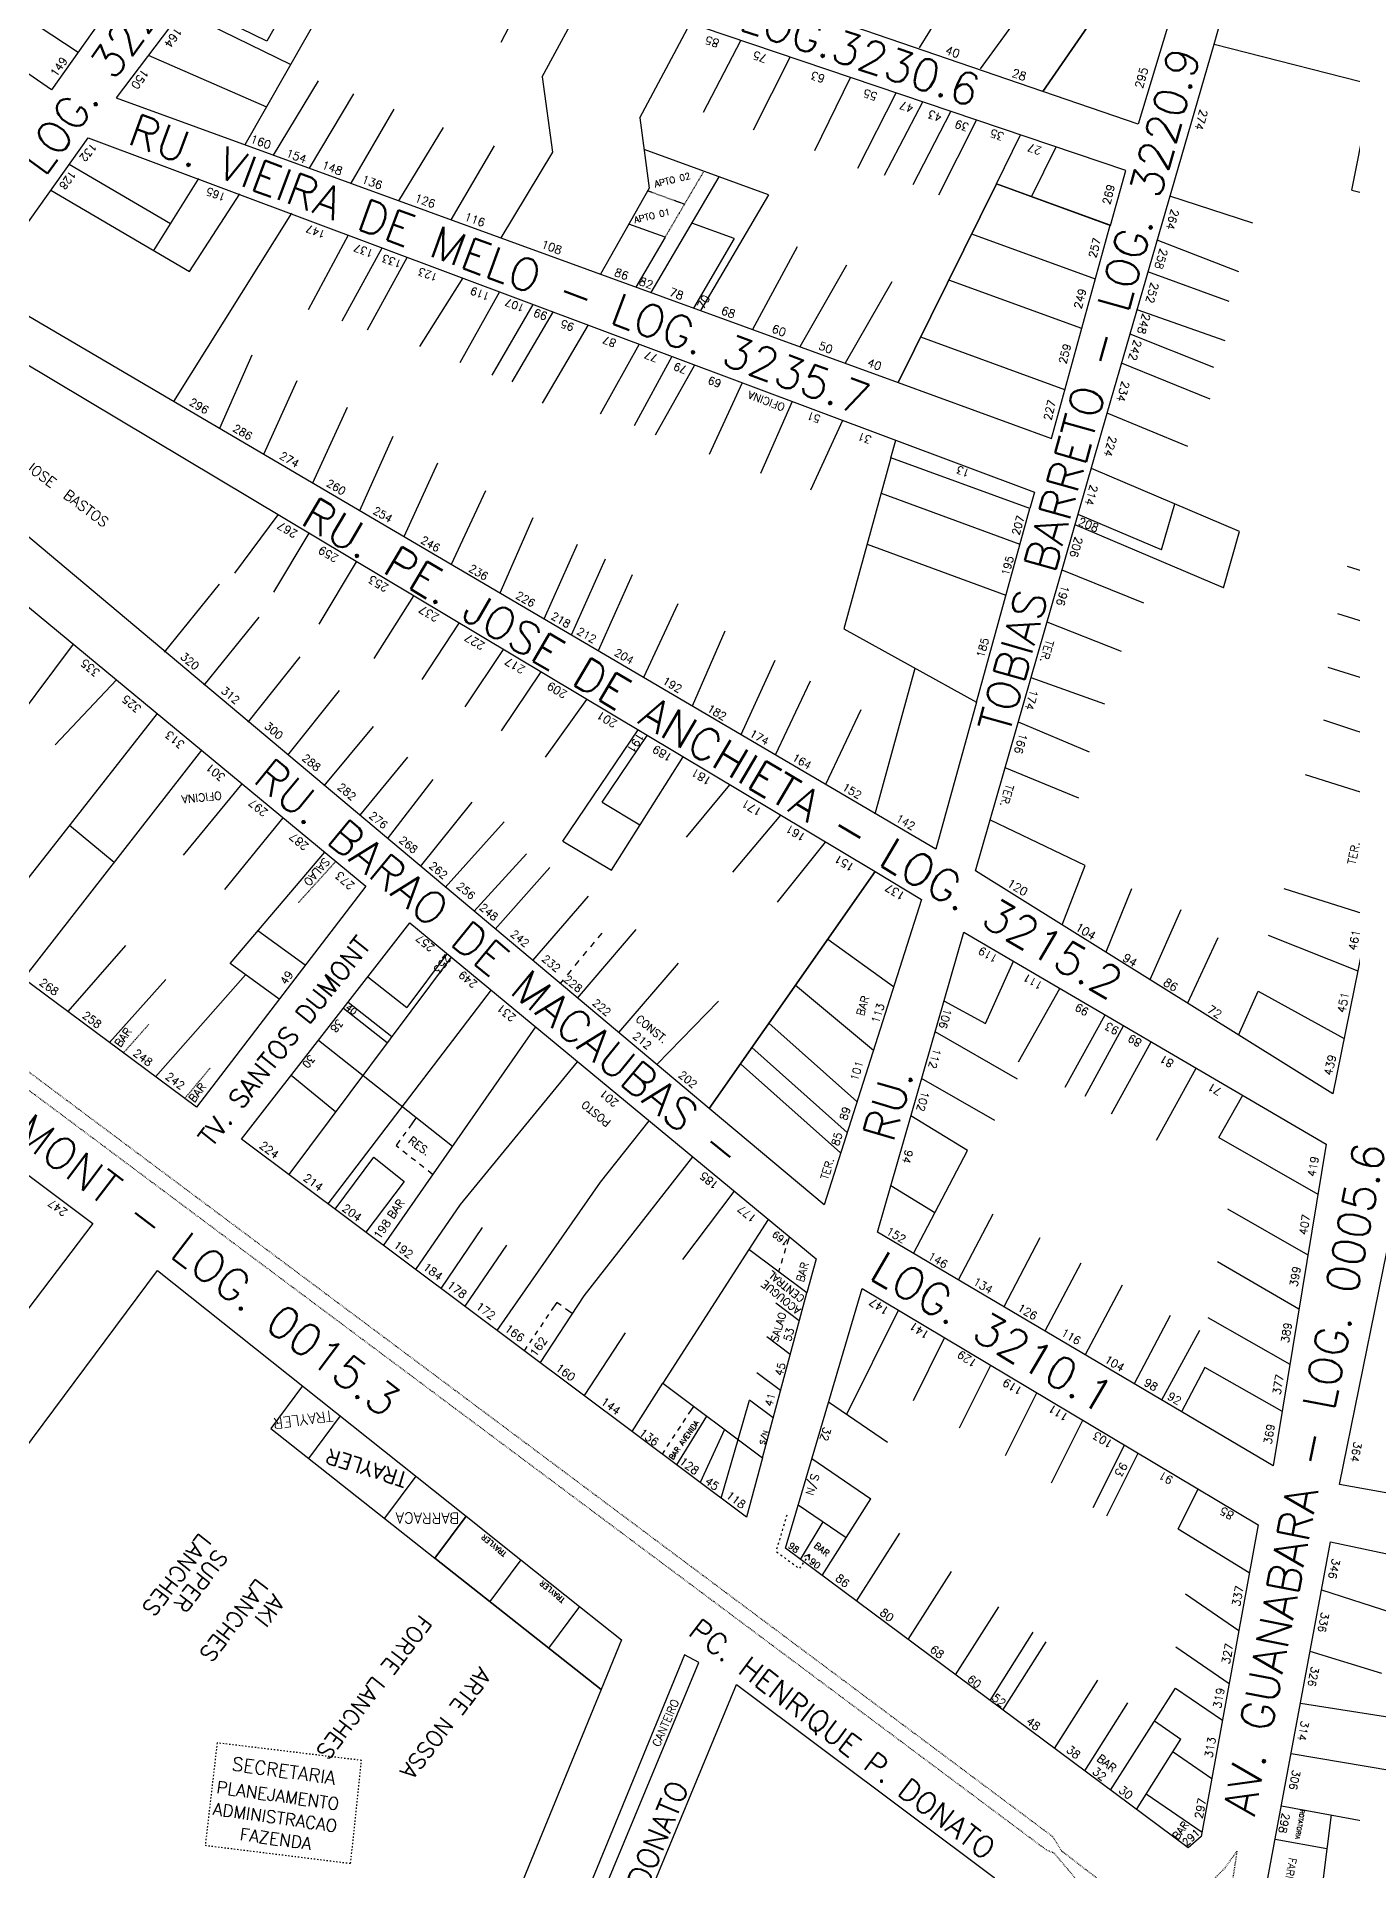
# Model space of a CAD drawing. Extents: x 714896 to 749292, y 8417558 to 8447149.
# Drawn here: x 739428.7 to 739673.9, y 8426925.1 to 8427266.6 of the extents above; entities that cross this region are included whole.
import ezdxf

# ---------------------------------------------------------------- set-up
doc = ezdxf.new("R2010")
doc.units = 0
doc.header["$MEASUREMENT"] = 0
doc.linetypes.add('ACAD_ISO03W100', pattern=[30, 12, -18])
for name, color, linetype in [('LOTE', 7, 'CONTINUOUS'), ('NUM-PORTA', 7, 'CONTINUOUS'), ('QUADRA', 6, 'CONTINUOUS'), ('TEXTO', 7, 'CONTINUOUS'), ('TEXTODERUA', 3, 'CONTINUOUS')]:
    doc.layers.add(name, color=color, linetype=linetype)
doc.styles.add('ROMANS', font='ROMANS.SHX', dxfattribs={"height": 1.5})

msp = doc.modelspace()

# ---------------------------------------------------------------- linework, layer by layer
at = {"layer": 'LOTE', "color": 7}
for p, q in [((739485.49, 8427277.94, 530.54), (739467.51, 8427246.48, 528.12)), ((739515.28, 8427265.6, 530.9), (739522.13, 8427278.62, 533.24)), ((739601.28, 8427277.66, 530.55), (739593.18, 8427264.5, 531.36)), ((739618.3, 8427279.51, 530.24), (739604.59, 8427260.61, 531.36)), ((739471.62, 8427265.77, 529.16), (739456.97, 8427272.89, 528.12)), ((739522.93, 8427259.14, 530.59), (739531.75, 8427275.38, 533.24)), ((739436.46, 8427263.67, 534.53), (739424.11, 8427271.78, 535.76)), ((739476.05, 8427261.43, 529.56), (739455.77, 8427271.3, 528.12)), ((739475.57, 8427272.67, 529.91), (739471.62, 8427265.77, 529.38)), ((739541.13, 8427251.47, 530.49), (739550.51, 8427269.05, 533.24)), ((739471.61, 8427253.47, 528.75), (739449.55, 8427263.08, 528.12)), ((739553.03, 8427252.51, 530.95), (739559.94, 8427265.87, 533.24)), ((739562.31, 8427249.27, 530.92), (739569.15, 8427262.77, 533.24)), ((739648.18, 8427265.2, 528.24), (739706.79, 8427250.21, 511.3)), ((739522.93, 8427259.14, 530.59), (739524.89, 8427245.08, 529.58)), ((739481.18, 8427258.35, 529.26), (739472.81, 8427244.55, 528.12)), ((739487.81, 8427255.94, 529.32), (739479.5, 8427242.11, 528.12)), ((739573.74, 8427245.42, 530.86), (739580.37, 8427258.99, 533.24)), ((739581.78, 8427242.12, 530.73), (739588.89, 8427256.11, 533.24)), ((739495.3, 8427253.1, 529.35), (739487.26, 8427239.29, 528.12)), ((739586.74, 8427240.79, 530.71), (739593.87, 8427254.44, 533.24)), ((739592.1, 8427239.05, 530.64), (739599.08, 8427252.68, 533.24)), ((739504.5, 8427249.65, 529.37), (739496.15, 8427236.05, 528.12)), ((739541.13, 8427251.47, 530.49), (739542.91, 8427238.38, 529.55)), ((739596.88, 8427237.14, 530.52), (739603.89, 8427251.06, 533.24)), ((739513.99, 8427246.28, 529.39), (739505.94, 8427232.49, 528.12)), ((739607.59, 8427239.18, 532.23), (739612.1, 8427248.29, 533.24)), ((739614.15, 8427236.79, 532.21), (739618.73, 8427246.07, 533.24)), ((739524.89, 8427245.08, 529.58), (739515.21, 8427229.12, 528.12)), ((739458.92, 8427240.18, 532.51), (739450.54, 8427226.76, 530.47)), ((739555.87, 8427240.49, 528.12), (739543.21, 8427218.94, 528.12)), ((739457.19, 8427222.85, 528.9), (739466.58, 8427237.31, 532.51)), ((739542.91, 8427238.38, 529.55), (739533.81, 8427222.35, 528.12)), ((739565.14, 8427237.11, 529.99), (739552.46, 8427215.57, 528.12)), ((739655.4, 8427231.85, 523.54), (739639.89, 8427236.91, 528.32)), ((739673.82, 8427238.02, 511.3), (739702.87, 8427230.6, 511.3)), ((739476.2, 8427233.7, 532.51), (739454.25, 8427198.63, 528.85)), ((739479.4, 8427215.81, 530.64), (739486.85, 8427229.71, 532.51)), ((739545.84, 8427229.24, 528.12), (739540.39, 8427219.96, 528.12)), ((739558.75, 8427228.98, 529.24), (739551.14, 8427216.05, 528.12)), ((739652.74, 8427222.81, 523.45), (739637.52, 8427228.69, 528.33)), ((739485.65, 8427213.67, 530.73), (739493.11, 8427227.24, 532.51)), ((739490.37, 8427212.02, 530.73), (739497.83, 8427225.59, 532.51)), ((739570.44, 8427227.44, 529.39), (739562.11, 8427212.06, 528.12)), ((739500.16, 8427208.88, 530.82), (739508.22, 8427221.7, 532.51)), ((739579.64, 8427224.02, 529.24), (739570.96, 8427208.84, 528.12)), ((739650.98, 8427217.25, 523.43), (739635.83, 8427222.82, 528.34)), ((739507.65, 8427205.93, 530.83), (739515.04, 8427219.14, 532.51)), ((739588.1, 8427220.95, 529.24), (739579.42, 8427205.76, 528.12)), ((739513.6, 8427203.58, 530.86), (739521.27, 8427216.69, 532.51)), ((739517.38, 8427202.28, 530.86), (739525.05, 8427215.39, 532.51)), ((739650.23, 8427209.95, 523.06), (739633.79, 8427215.73, 528.35)), ((739522.98, 8427198.33, 530.74), (739531.55, 8427212.95, 532.51)), ((739533.79, 8427196.37, 530.88), (739541.05, 8427209.38, 532.51)), ((739648.13, 8427204.97, 523.14), (739632.49, 8427211.21, 528.36)), ((739468.82, 8427207.27, 529.82), (739462.83, 8427193.59, 528.85)), ((739540.16, 8427194.2, 530.89), (739547.18, 8427207.09, 532.51)), ((739544.08, 8427192.45, 530.87), (739551.42, 8427205.5, 532.51)), ((739647.43, 8427199.07, 522.86), (739630.92, 8427205.76, 528.37)), ((739477.24, 8427202.51, 529.8), (739471.01, 8427188.79, 528.85)), ((739554.11, 8427188.82, 530.84), (739560.26, 8427202.18, 532.51)), ((739563.66, 8427185.28, 530.78), (739569.61, 8427198.68, 532.51)), ((739486.61, 8427197.55, 529.79), (739480.13, 8427183.43, 528.85)), ((739572.98, 8427182.2, 530.71), (739578.96, 8427195.17, 532.51)), ((739643.25, 8427190.29, 523.11), (739628.24, 8427196.47, 528.39)), ((739495.14, 8427192.13, 529.73), (739488.93, 8427178.27, 528.85)), ((739503.44, 8427187.19, 529.69), (739497.13, 8427173.45, 528.85)), ((739652.9, 8427174.46, 518.08), (739625.28, 8427186.17, 528.42)), ((739512.39, 8427182, 529.65), (739505.96, 8427168.27, 528.85)), ((739586.1, 8427181.55, 531.69), (739611.97, 8427172.09, 527.83)), ((739465.67, 8427166.65, 532.13), (739473.72, 8427177.56, 530.07)), ((739638.38, 8427171.01, 522.61), (739622.81, 8427177.6, 528.43)), ((739472.91, 8427163.13, 531.98), (739479.5, 8427174.1, 530.07)), ((739521.17, 8427176.96, 529.61), (739515.06, 8427162.93, 528.85)), ((739649.88, 8427163.97, 518.1), (739622.26, 8427175.68, 528.43)), ((739529.47, 8427172.01, 529.57), (739523.24, 8427158.13, 528.85)), ((739583.48, 8427172.05), (739609.35, 8427162.59)), ((739481.4, 8427157.18, 531.99), (739488.36, 8427168.81, 530.07)), ((739534.71, 8427169.28, 529.52), (739528.36, 8427155.11, 528.85)), ((739635.09, 8427161.11, 522.47), (739619.82, 8427167.21, 528.46)), ((739672.93, 8427168, 516.01), (739689.22, 8427162.85, 511.38)), ((739462.73, 8427164.64, 532.59), (739452.52, 8427151.96, 535.36)), ((739539.71, 8427166.35, 529.52), (739533.36, 8427152.18, 528.85)), ((739491.64, 8427150.77, 531.93), (739499.03, 8427162.43, 530.07)), ((739548.24, 8427160.94, 529.45), (739541.81, 8427147.22, 528.85)), ((739470.15, 8427158.47, 532.69), (739459.87, 8427145.81, 535.36)), ((739500.58, 8427146.84, 531.72), (739507.49, 8427157.38, 530.07)), ((739630.87, 8427152.11, 522.55), (739617.04, 8427157.55, 528.5)), ((739671.14, 8427159.18, 516.01), (739687.43, 8427154.03, 511.38)), ((739435.56, 8427153.46, 535.17), (739402.26, 8427109, 534.91)), ((739557.01, 8427155.9, 529.38), (739550.88, 8427141.9, 528.85)), ((739477.79, 8427151.12, 532.88), (739468.1, 8427138.92, 535.36)), ((739508.59, 8427141.77, 531.68), (739515.75, 8427152.44, 530.07)), ((739566.31, 8427150.43, 529.29), (739559.98, 8427136.56, 528.85)), ((739432.21, 8427134.67, 534.76), (739443.59, 8427146.82, 535.17)), ((739515.37, 8427137.31, 531.65), (739522.73, 8427148.28, 530.07)), ((739572.9, 8427146.55, 529.2), (739566.37, 8427132.8, 528.85)), ((739627.82, 8427142.26, 522.14), (739614.04, 8427147.15, 528.54)), ((739669.37, 8427149.18, 515.78), (739685.41, 8427144.12, 511.4)), ((739485.11, 8427144.79, 532.97), (739475.47, 8427132.75, 535.36)), ((739523.57, 8427132.38, 531.58), (739531.28, 8427143.17, 530.07)), ((739451.2, 8427140.52, 535.17), (739417.53, 8427097.66, 534.91)), ((739582.31, 8427141.24, 529.03), (739575.71, 8427127.32, 528.85)), ((739491.46, 8427138.1, 533.16), (739482.26, 8427127.07, 535.36)), ((739526.8, 8427116.76, 530.07), (739540.8, 8427137.48, 530.07)), ((739534.12, 8427124.03, 531.68), (739542.51, 8427136.46, 530.07)), ((739624.92, 8427133.31, 521.58), (739611.68, 8427138.95, 528.6)), ((739668.55, 8427139.35, 515.38), (739683.44, 8427134.43, 511.41)), ((739459.46, 8427133.69, 535.17), (739426.26, 8427091.18, 534.91)), ((739497.86, 8427132.42, 533.24), (739488.89, 8427121.52, 535.36)), ((739535.83, 8427111.33, 532.63), (739549.19, 8427132.47, 530.07)), ((739622.97, 8427124.77, 520.53), (739609.21, 8427130.39, 528.66)), ((739456.13, 8427114.13, 534.52), (739467.02, 8427127.43, 535.17)), ((739502.58, 8427128.25, 533.28), (739494.04, 8427117.21, 535.36)), ((739549.86, 8427117.52, 531.27), (739557.94, 8427127.24, 530.07)), ((739665.15, 8427129.16, 515.41), (739681.34, 8427124.08, 511.43)), ((739509.83, 8427124.02, 533.14), (739500.22, 8427112.03, 535.36)), ((739443.15, 8427112.8, 535.17), (739434.83, 8427119.68, 535.17)), ((739463.81, 8427107.77, 534.52), (739474.7, 8427121.08, 535.17)), ((739515.86, 8427120.36, 533.03), (739504.87, 8427108.14, 535.36)), ((739558.47, 8427110.96, 531.25), (739567.43, 8427121.57, 530.07)), ((739624.16, 8427112.23, 517.45), (739606.5, 8427120.67, 528.66)), ((739566.8, 8427105.38, 531.13), (739575.76, 8427116.59, 530.07)), ((739464.78, 8427093.97, 533.92), (739482.41, 8427114.71, 535.17)), ((739520.02, 8427114.37, 533.26), (739510.23, 8427103.65, 535.36)), ((739619.83, 8427101.15, 511.5), (739624.16, 8427112.23, 517.45)), ((739524.34, 8427111.86, 533.16), (739514.17, 8427100.36, 535.36)), ((739531.53, 8427106.53, 533.09), (739521.14, 8427094.52, 535.36)), ((739632.74, 8427107.86, 516.23), (739627.96, 8427096.08, 511.5)), ((739661.14, 8427107.92, 514.75), (739677.04, 8427102.94, 511.46)), ((739641.93, 8427103.98, 515.5), (739636.2, 8427090.94, 511.5)), ((739478.79, 8427093.66, 532.84), (739469.97, 8427100.08, 533.88)), ((739540.39, 8427100.3, 532.95), (739529.48, 8427087.54, 535.36)), ((739534.04, 8427099.6, 533.5), (739533.34, 8427098.77, 533.64)), ((739648.83, 8427098.73, 514.71), (739643.19, 8427086.58, 511.5)), ((739658.26, 8427099.23, 514.41), (739674.93, 8427092.58, 511.48)), ((739445.32, 8427097.31, 534.43), (739434.54, 8427085.03, 534.91)), ((739506, 8427095.18, 531.18), (739475.74, 8427054.67, 534.3)), ((739505.23, 8427095.82, 531.18), (739497.73, 8427085.78, 531.95)), ((739531.22, 8427096.25, 534.08), (739530.5, 8427095.39, 534.25)), ((739532.64, 8427097.94, 533.78), (739531.93, 8427097.1, 533.93)), ((739576.15, 8427098.48, 530.91), (739588.44, 8427089.66, 529.94)), ((739467.68, 8427091.89, 533.72), (739450.89, 8427072.89, 534.91)), ((739473.92, 8427087.32, 532.84), (739464.78, 8427093.97, 533.92)), ((739528.32, 8427092.73, 534.79), (739527.58, 8427091.82, 534.99)), ((739529.78, 8427094.52, 534.42), (739529.05, 8427093.63, 534.6)), ((739548.31, 8427094.02, 532.84), (739537.18, 8427081.1, 535.36)), ((739605.56, 8427082.82, 533.36), (739610.76, 8427094.38, 532.43)), ((739452.82, 8427090.99, 534.26), (739442.28, 8427079.28, 534.91)), ((739513.42, 8427089.04, 531.18), (739483.02, 8427049.23, 534.3)), ((739490.47, 8427091.52, 531.18), (739497.73, 8427085.78, 531.98)), ((739526.83, 8427090.9, 535.2), (739526.29, 8427090.22, 535.36)), ((739570.15, 8427089.91, 531.49), (739584.66, 8427077.85, 529.94)), ((739611.71, 8427075.63, 532.76), (739619.44, 8427089.3, 532.43)), ((739652.71, 8427080.64, 511.5), (739656.38, 8427088.84, 513.48)), ((739656.38, 8427088.84, 513.48), (739672.38, 8427080.02, 511.49)), ((739485.93, 8427085.68, 531.18), (739494.06, 8427079.25, 532.08)), ((739486.79, 8427086.78, 531.18), (739494.92, 8427080.35, 532.08)), ((739555.77, 8427086.95, 532.76), (739544.32, 8427075.13, 535.36)), ((739597.8, 8427086.99, 535.17), (739605.56, 8427082.82, 533.36)), ((739521.7, 8427082.18, 531.18), (739493.37, 8427041.48, 534.3)), ((739581.59, 8427068.25, 529.94), (739565.19, 8427082.84, 532.31)), ((739620.38, 8427070.93, 532.32), (739627.85, 8427084.39, 532.43)), ((739624.11, 8427069.25, 532.19), (739631.26, 8427082.39, 532.43)), ((739481.26, 8427079.68, 531.18), (739506.22, 8427059.95, 533.93)), ((739579.8, 8427062.52, 529.94), (739562.04, 8427078.33, 532.5)), ((739611.54, 8427072.44, 532.7), (739596.15, 8427081.25, 535.18)), ((739629.05, 8427065.99, 532.02), (739636.43, 8427079.37, 532.43)), ((739507.7, 8427049.07, 533.07), (739529.55, 8427075.68, 531.18)), ((739578.55, 8427058.72, 529.94), (739559.92, 8427075.3, 532.63)), ((739476.19, 8427073.17, 531.18), (739484.42, 8427066.43, 532.39)), ((739607.32, 8427064.72, 532.71), (739593.65, 8427072.55, 535.18)), ((739637.45, 8427061.08, 532.02), (739644.84, 8427074.45, 532.43)), ((739649.07, 8427061.56, 531.16), (739653.49, 8427069.44, 532.43)), ((739499.48, 8427065.28, 532.48), (739498.07, 8427063.33, 532.57)), ((739533.79, 8427053.22, 532.42), (739542.86, 8427064.67, 531.18)), ((739602.23, 8427059.16, 532.81), (739591.66, 8427065.62, 535.18)), ((739496.43, 8427061.06, 532.69), (739495.73, 8427060.09, 532.74)), ((739497.52, 8427062.57, 532.61), (739496.98, 8427061.82, 532.65)), ((739649.07, 8427061.56, 531.16), (739667.49, 8427050.99, 529.53)), ((739484.35, 8427048.23, 534.3), (739491.57, 8427057.91, 532.92)), ((739491.57, 8427057.91, 532.92), (739497.21, 8427053.39, 533.08)), ((739495.73, 8427060.09, 532.74), (739496.2, 8427059.72, 532.76)), ((739496.98, 8427059.11, 532.78), (739497.77, 8427058.49, 532.8)), ((739498.55, 8427057.87, 532.82), (739499.33, 8427057.26, 532.84)), ((739550.96, 8427057.97, 531.18), (739530.7, 8427032.09, 533.32)), ((739592.11, 8427039.96, 529.82), (739602.23, 8427059.16, 532.81)), ((739500.11, 8427056.64, 532.85), (739500.89, 8427056.03, 532.87)), ((739501.68, 8427055.41, 532.89), (739502.46, 8427054.79, 532.9)), ((739497.21, 8427053.39, 533.08), (739490.09, 8427043.94, 534.3)), ((739514.58, 8427025.61, 534.3), (739533.79, 8427053.22, 532.42)), ((739549.14, 8427038.83, 532.81), (739558.75, 8427051.52, 531.18)), ((739596.11, 8427047.54, -1.84), (739587.9, 8427052.56)), ((739499.42, 8427036.96, 534.3), (739507.7, 8427049.07, 533.07)), ((739650.66, 8427048.29, 531.12), (739665.63, 8427039.73, 529.53)), ((739511.77, 8427044.81, 533.23), (739504.03, 8427033.45, 534.3)), ((739606.92, 8427047.27, 531.83), (739600.49, 8427035.02, 529.82)), ((739516.28, 8427041.5, 533.23), (739508.54, 8427030.14, 534.3)), ((739568.07, 8427039.99, 532.39), (739568.35, 8427040.93, 532.12)), ((739568.59, 8427041.68, 531.85), (739569.02, 8427043.02, 531.18)), ((739615.7, 8427042.87, 531.45), (739608.96, 8427030.02, 529.82)), ((739567.05, 8427036.51, 533), (739567.24, 8427037.2, 532.92)), ((739567.52, 8427038.13, 532.77), (739567.79, 8427039.06, 532.6)), ((739623.31, 8427038.17, 531.19), (739616.59, 8427025.52, 529.82)), ((739648.82, 8427038.48, 530.89), (739663.97, 8427029.68, 529.53)), ((739631.01, 8427034.05, 531), (739624.13, 8427021.07, 529.82)), ((739530.7, 8427032.09, 533.32), (739522.58, 8427019.63, 534.3)), ((739525.67, 8427030.86, 533.48), (739524.64, 8427029.34, 533.58)), ((739526.48, 8427030.27, 533.49), (739525.67, 8427030.86, 533.48)), ((739523.1, 8427027.08, 533.75), (739522.6, 8427026.33, 533.81)), ((739524.13, 8427028.59, 533.64), (739523.61, 8427027.83, 533.69)), ((739528.51, 8427028.77, 533.51), (739527.28, 8427029.68, 533.5)), ((739639.98, 8427028.43, 530.76), (739633.26, 8427015.69, 529.82)), ((739647.01, 8427028.03, 530.66), (739662.27, 8427019.37, 529.53)), ((739521.09, 8427024.09, 534.03), (739520.6, 8427023.35, 534.11)), ((739522.09, 8427025.58, 533.88), (739521.59, 8427024.83, 533.95)), ((739538.4, 8427025.21, 533.46), (739530.77, 8427013.5, 534.3)), ((739645.44, 8427025.61, 530.62), (739638.38, 8427012.67, 529.82)), ((739520.1, 8427022.61, 534.2), (739519.61, 8427021.86, 534.3)), ((739646.46, 8427018.71, 530.39), (739642.1, 8427010.47, 529.82)), ((739660.81, 8427010.57, 529.53), (739646.46, 8427018.71, 530.39)), ((739550.24, 8427010.04, 533.87), (739551.2, 8427011.47, 533.82)), ((739559.46, 8427005.29, 534.18), (739561.6, 8427012.66, 534.09)), ((739553.59, 8427009.68, 533.94), (739547.99, 8427000.61, 534.3)), ((739548.24, 8427007.02, 533.99), (739548.75, 8427007.79, 533.95)), ((739549.22, 8427008.5, 533.92), (739549.73, 8427009.27, 533.89)), ((739556.93, 8427007.18, 534.01), (739552.4, 8426997.32, 534.3)), ((739545.36, 8427002.59, 534.3), (739545.78, 8427003.25, 534.24)), ((739546.26, 8427004, 534.17), (739546.75, 8427004.75, 534.12)), ((739547.24, 8427005.51, 534.07), (739547.74, 8427006.26, 534.03)), ((739556.29, 8426994.4, 534.3), (739559.46, 8427005.29, 534.18)), ((739668.2, 8426977.3, 530.59), (739690.45, 8426970.16, 529.42)), ((739679.39, 8426961.74, 529.55), (739666.07, 8426965.85, 530.59)), ((739664.27, 8426956.18, 530.59), (739718.8, 8426947.62, 525.26)), ((739662.53, 8426946.84, 530.59), (739718.12, 8426937.41, 525.26)), ((739660.72, 8426937.09, 530.59), (739717.42, 8426926.7, 525.26)), ((739669.96, 8426935.39, 529.72), (739666.13, 8426905.27, 528.65)), ((739659.56, 8426930.89, 530.59), (739669.16, 8426929.13, 529.69))]:
    msp.add_line(p, q, dxfattribs=at)
at = {"layer": 'LOTE', "color": 7, "linetype": 'ACAD_ISO03W100', "ltscale": 0.005}
for p, q in [((739553.06, 8427241.52, 528.12), (739545.84, 8427229.24, 528.12)), ((739484.48, 8427112.99, 535.17), (739477.49, 8427105.28, 534)), ((739449.6, 8427082.58, 534.41), (739444.9, 8427077.33, 534.91)), ((739461.04, 8427074.46, 533.46), (739456.34, 8427068.84, 534.91))]:
    msp.add_line(p, q, dxfattribs=at)
at = {"layer": 'LOTE', "color": 7, "flags": 128}
for points, elevation in [([(739673.82, 8427238.02), (739682.09, 8427279.52)], 511.3), ([(739565.14, 8427237.11), (739541.93, 8427245.57)], 528.12), ([(739558.75, 8427228.98), (739550.8, 8427231.87)], 528.12), ([(739545.84, 8427229.24), (739539.11, 8427231.7)], 528.12), ([(739638.38, 8427171.01), (739640.84, 8427179.57)], 528.43), ([(739649.88, 8427163.97), (739652.9, 8427174.46)], 528.43), ([(739534.12, 8427124.03), (739541.17, 8427119.79)], 530.07), ([(739526.8, 8427116.76), (739535.83, 8427111.33)], 530.07)]:
    msp.add_lwpolyline(points, dxfattribs=dict(at, elevation=elevation))
at = {"layer": 'LOTE', "color": 7, "linetype": 'CONTINUOUS', "flags": 128}
for points in [[(739434.82, 8427242.87), (739453.68, 8427231.8)], [(739431.37, 8427238.01), (739457.19, 8427222.85)], [(739626.04, 8427221.44), (739602.98, 8427229.83)], [(739623.5, 8427212.25), (739598.74, 8427221.26)], [(739620.35, 8427200.85), (739593.49, 8427210.63)], [(739587.93, 8427188.17), (739588.84, 8427191.47)], [(739585, 8427121.87), (739592.48, 8427148.95)], [(739565.03, 8427046.32), (739561.43, 8427040.71)], [(739570.86, 8427027.41), (739566.46, 8427030.69)], [(739579.69, 8427010.04), (739589.35, 8427029.39)], [(739569.17, 8427021.17), (739564.78, 8427024.45)], [(739592.12, 8427012.61), (739597.94, 8427024.27)], [(739567.36, 8427014.44), (739562.97, 8427017.72)], [(739600.7, 8427007.48), (739606.53, 8427019.15)], [(739478.27, 8427015.31), (739472.36, 8427007.38)], [(739539.69, 8427006.83), (739545.43, 8427015.78)], [(739609.29, 8427002.36), (739615.12, 8427014.03)], [(739566, 8427009.38), (739561.6, 8427012.66)], [(739576.32, 8427012.35), (739587.29, 8427004.82)], [(739472.36, 8427007.38), (739502.96, 8426983.21)], [(739485.31, 8427009.7), (739479.41, 8427001.78)], [(739617.88, 8426997.24), (739623.7, 8427008.9)], [(739625.61, 8426992.63), (739631.43, 8427004.29)], [(739573.21, 8427001.8), (739584.17, 8426994.27)], [(739628.19, 8426991.09), (739634.01, 8427002.75)], [(739499.39, 8426998.49), (739493.55, 8426990.65)], [(739570.65, 8426993.17), (739579.58, 8426987.04)], [(739575.1, 8426979.98), (739584.17, 8426994.27)], [(739641.48, 8426988.7), (739645.17, 8426996.09)], [(739571.09, 8426982.96), (739575.33, 8426989.96)], [(739581.52, 8426975.21), (739589.58, 8426987.9)], [(739641.48, 8426988.7), (739654.72, 8426980.56)], [(739518.95, 8426982.93), (739513.16, 8426975.15)], [(739572.74, 8426983.89), (739571.77, 8426983.54)], [(739572.74, 8426983.89), (739572.64, 8426982.83)], [(739591.15, 8426968.05), (739599.21, 8426980.75)], [(739642.81, 8426976.56), (739652.75, 8426969.74)], [(739529.91, 8426974.21), (739524.14, 8426966.47)], [(739599.98, 8426961.48), (739608.04, 8426974.18)], [(739606.4, 8426956.71), (739614.46, 8426969.41)], [(739608.8, 8426954.92), (739616.86, 8426967.62)], [(739641.02, 8426966.72), (739650.96, 8426959.9)], [(739618.44, 8426947.76), (739626.5, 8426960.46)], [(739628.87, 8426940.01), (739640.94, 8426959.03)], [(739640.94, 8426959.03), (739649.71, 8426953.01)], [(739624.05, 8426943.59), (739632.11, 8426956.28)], [(739637.05, 8426952.89), (739641.98, 8426949.5)], [(739633.68, 8426936.43), (739641.98, 8426949.5)], [(739640.5, 8426947.16), (739647.74, 8426942.19)], [(739635.51, 8426939.3), (739645.91, 8426932.15)]]:
    msp.add_lwpolyline(points, dxfattribs=at)
at = {"layer": 'LOTE', "color": 7, "linetype": 'ACAD_ISO03W100', "ltscale": 0.005, "elevation": 528.12, "flags": 128}
msp.add_lwpolyline([(739549.45, 8427235.38), (739542.62, 8427237.87)], dxfattribs=at)
at = {"layer": 'LOTE', "color": 7, "linetype": 'ACAD_ISO03W100', "ltscale": 0.01}
for points, elevation in [([(739397.55, 8427092.54), (739397.28, 8427093.34), (739397.78, 8427094.2), (739398.57, 8427094.5), (739399.1, 8427094.5), (739400.06, 8427094.09), (739618.06, 8426931.37), (739619.75, 8426928.67), (739630.56, 8426920.36), (739627.46, 8426917.51), (739618.37, 8426928.25), (739616.88, 8426928.88), (739397.55, 8427092.54)], 533.08), ([(739645.47, 8426921.73), (739646.8, 8426922.37), (739648.48, 8426923.78), (739650.19, 8426925.53), (739651.68, 8426927.62), (739652.4, 8426928.63), (739649.9, 8426911.89), (739649.23, 8426913.93), (739645.47, 8426921.73)], 526.49)]:
    msp.add_lwpolyline(points, close=True, dxfattribs=dict(at, elevation=elevation))
at = {"layer": 'LOTE', "color": 7, "linetype": 'ACAD_ISO03W100', "ltscale": 0.03, "flags": 128}
msp.add_lwpolyline([(739568.52, 8426991.25), (739566.52, 8426984.48), (739570.89, 8426981.24), (739572.74, 8426983.89)], dxfattribs=at)
at = {"layer": 'LOTE', "color": 7, "linetype": 'ACAD_ISO03W100', "ltscale": 0.02}
msp.add_lwpolyline([(739487.25, 8426926.37), (739489.27, 8426945.54), (739462.36, 8426948.81), (739460.15, 8426929.73), (739487.25, 8426926.37)], close=True, dxfattribs=at)
at = {"layer": 'QUADRA', "color": 6, "linetype": 'CONTINUOUS'}
for points in [[(739712.24, 8427277.43), (739694.95, 8427191.03), (739670.27, 8427069.68), (739603.69, 8427111.22), (739628.24, 8427196.47), (739648.18, 8427265.2), (739670.68, 8427344.93), (739703.68, 8427462.33), (739721.69, 8427526.34), (739756.92, 8427507.19), (739745.4, 8427447.63), (739730.57, 8427370.64)], [(739616.26, 8427256.4), (739477.43, 8427304.02), (739514.98, 8427357.77), (739625.59, 8427289.63), (739618.3, 8427279.51), (739628.16, 8427273.69), (739616.26, 8427256.4)], [(739625.59, 8427289.63), (739642.71, 8427279.08), (739633.99, 8427250.32), (739616.26, 8427256.4), (739628.16, 8427273.69), (739618.3, 8427279.51), (739625.59, 8427289.63)], [(739596.29, 8427115.24), (739418.34, 8427219.7), (739438.31, 8427247.77), (739614.67, 8427181.78), (739613.79, 8427178.71), (739587.93, 8427188.17), (739579.13, 8427156.33), (739603.86, 8427142.65), (739596.29, 8427115.24)], [(739628.8, 8427231.46), (739607.59, 8427239.18), (739589.31, 8427202.16), (739617.85, 8427191.78), (739628.8, 8427231.46)], [(739400.82, 8427195.55), (739413.42, 8427213.58), (739584.98, 8427111.09), (739554.09, 8427066.99), (739400.82, 8427195.55)], [(739603.86, 8427142.65), (739613.82, 8427178.7), (739587.93, 8427188.17), (739579.13, 8427156.33), (739603.85, 8427142.66)], [(739575.47, 8427049.05), (739554.09, 8427066.99), (739584.98, 8427111.09), (739593.65, 8427105.91), (739575.47, 8427049.05)], [(739563.98, 8427001.91), (739572.26, 8427032.61), (739561.43, 8427040.71), (739545.43, 8427015.78), (739563.98, 8427001.91)], [(739582.56, 8427033.45), (739656.34, 8426989.43), (739645.77, 8426931.37), (739643.31, 8426929.27), (739568.26, 8426985.06)], [(739508.78, 8426991.02), (739518.95, 8426982.93), (739529.91, 8426974.21), (739537.73, 8426967.98), (739533.93, 8426958.73), (739502.96, 8426983.21), (739508.78, 8426991.02)]]:
    msp.add_lwpolyline(points, close=True, dxfattribs=at)
at = {"layer": 'QUADRA', "color": 6}
for points in [[(739364.17, 8427375.36), (739466.35, 8427305.84), (739431.52, 8427256.69), (739328.52, 8427327.85), (739364.17, 8427375.36)], [(739628.84, 8427231.45), (739631.68, 8427241.69), (739473.73, 8427295.06), (739473.73, 8427295.06), (739443.58, 8427255.18), (739589.31, 8427202.16), (739607.59, 8427239.18)], [(739394.94, 8427187.06), (739490.05, 8427108.38), (739458.52, 8427067.19), (739361.36, 8427139.38), (739394.94, 8427187.06)], [(739293.87, 8427154.35), (739439.22, 8427045.55), (739402.79, 8426997.68), (739257.82, 8427106.83), (739293.87, 8427154.35)], [(739563.98, 8427001.91), (739561.01, 8426990.88), (739466.9, 8427061.23), (739498.29, 8427101.56), (739498.29, 8427101.56), (739573.98, 8427038.99), (739572.26, 8427032.61), (739561.43, 8427040.71), (739545.43, 8427015.78)], [(739601.51, 8427099.79), (739669.04, 8427060.34), (739659.14, 8427000.43), (739585.41, 8427043.91), (739601.51, 8427099.79)], [(739682.54, 8427050.95), (739725.23, 8427028.04), (739722.05, 8426987.87), (739671.55, 8426996.95), (739682.54, 8427050.95)], [(739508.78, 8426991.02), (739502.96, 8426983.21), (739533.93, 8426958.73), (739460.08, 8426778.76), (739382.03, 8426813.45), (739317.77, 8426857.58), (739451.26, 8427036.8), (739508.78, 8426991.02)], [(739669.86, 8426986.23), (739720.76, 8426975.45), (739715.41, 8426896.13), (739655.15, 8426907.29), (739669.86, 8426986.23)], [(739549.46, 8426965.2), (739531.77, 8426922.14), (739534.25, 8426920.73), (739552.11, 8426963.77)], [(739559.17, 8426959.69), (739607.16, 8426923.72), (739588.73, 8426852.03), (739521.73, 8426869.53), (739559.17, 8426959.69)]]:
    msp.add_lwpolyline(points, close=True, dxfattribs=at)

# ---------------------------------------------------------------- texts
at = {"layer": 'NUM-PORTA', "color": 7, "style": 'ROMANS'}
for s, height, rotation, p in [('164', 1.532, 233.7433, (739454.72, 8427268.46)), ('85', 1.507, 161.1022, (739556.09, 8427265.95)), ('149', 1.5, 54.8868, (739432.39, 8427258.97)), ('75', 1.507, 161.1355, (739564.99, 8427263.11)), ('40', 1.557, 340.9993, (739597.93, 8427263.44)), ('150', 1.531, 234.5435, (739448.51, 8427260.73)), ('63', 1.506, 161.0941, (739575.79, 8427259.33)), ('28', 1.557, 340.911, (739610.31, 8427259.21)), ('295', 1.536, 74.2695, (739634.83, 8427256.83)), ('55', 1.506, 161.0776, (739585.55, 8427256.06)), ('47', 1.506, 161.0651, (739592.32, 8427253.83)), ('43', 1.506, 161.055, (739597.61, 8427252.11)), ('274', 1.503, 254.0013, (739645.56, 8427253.17)), ('39', 1.506, 160.9824, (739602.6, 8427250.31)), ('35', 1.505, 160.8801, (739609.17, 8427248.6)), ('132', 1.436, 230.0536, (739438.99, 8427246.91)), ('160', 1.518, 339.6183, (739468.41, 8427246.97)), ('154', 1.518, 339.7842, (739475.04, 8427244.31)), ('27', 1.505, 160.8801, (739616.17, 8427245.93)), ('148', 1.518, 339.7516, (739481.72, 8427242.08)), ('128', 1.438, 233.677, (739435.04, 8427241.79)), ('136', 1.518, 339.7676, (739489.16, 8427239.44)), ('269', 1.464, 75.9146, (739628.75, 8427235.22)), ('165', 1.436, 159.7047, (739464.13, 8427237.27)), ('126', 1.518, 339.7662, (739499.03, 8427235.98)), ('116', 1.518, 339.815, (739508.29, 8427232.48)), ('264', 1.503, 254.0056, (739640.2, 8427234.6)), ('147', 1.436, 159.6456, (739482.73, 8427230.34)), ('108', 1.518, 339.8167, (739522.61, 8427227.34)), ('257', 1.461, 75.2334, (739626.14, 8427225.27)), ('137', 1.436, 159.6124, (739491.65, 8427226.78, -532.51)), ('133', 1.436, 159.6124, (739496.9, 8427224.82, -532.51)), ('258', 1.502, 254.0526, (739638.11, 8427227.25)), ('123', 1.436, 159.6052, (739503.64, 8427222.34)), ('86', 1.518, 339.8256, (739536.24, 8427222.12)), ('82', 1.518, 339.8256, (739540.84, 8427220.44)), ('119', 1.436, 159.5886, (739513.34, 8427218.76)), ('78', 1.518, 339.8218, (739546.48, 8427218.44)), ('70', 1.518, 60.8322, (739553.03, 8427215.67)), ('249', 1.461, 75.2237, (739623.42, 8427215.81)), ('252', 1.503, 254.0077, (739636.44, 8427220.94)), ('107', 1.436, 159.5912, (739519.82, 8427216.62)), ('99', 1.5, 159.5628, (739524.08, 8427215.1)), ('68', 1.518, 339.8416, (739556.15, 8427215)), ('248', 1.502, 254.0486, (739634.87, 8427215.18)), ('95', 1.436, 159.5628, (739529.01, 8427213.04)), ('60', 1.517, 339.8245, (739565.59, 8427211.6, -528.12)), ('87', 1.436, 159.5679, (739536.87, 8427210.06)), ('50', 1.517, 339.8245, (739574.31, 8427208.43, -528.12)), ('259', 1.462, 75.383, (739620.58, 8427205.54)), ('242', 1.502, 254.0305, (739633.24, 8427210.25)), ('77', 1.435, 159.5559, (739544.66, 8427207.24)), ('79', 1.436, 159.573, (739550.07, 8427205.11)), ('40', 1.517, 339.7283, (739583.39, 8427205.29)), ('69', 1.436, 159.6041, (739556.48, 8427202.52)), ('234', 1.502, 254.0309, (739631, 8427202.57)), ('296', 1.452, 329.7273, (739457.03, 8427198.11)), ('227', 1.471, 76.7078, (739617.79, 8427195.03)), ('286', 1.452, 329.6988, (739465.16, 8427193.25)), ('51', 1.435, 159.5808, (739574.96, 8427195.92)), ('31', 1.436, 159.6636, (739584.45, 8427192.09)), ('224', 1.503, 254.017, (739628.62, 8427192.34)), ('274', 1.452, 329.685, (739473.86, 8427188.13)), ('260', 1.452, 329.6758, (739482.56, 8427183.02)), ('13', 1.435, 159.6674, (739602.79, 8427185.87)), ('214', 1.502, 254.0471, (739625.09, 8427183.25)), ('254', 1.452, 329.6697, (739491.26, 8427177.9)), ('207', 1.436, 74.0121, (739611.82, 8427173.61)), ('267', 1.503, 149.1954, (739477.51, 8427174.4)), ('208', 1.503, 337.7305, (739622.68, 8427175.73, 528.13)), ('259', 1.503, 149.1824, (739485.13, 8427169.85)), ('246', 1.452, 329.647, (739500.14, 8427172.44)), ('206', 1.503, 253.998, (739622.26, 8427173.57)), ('236', 1.452, 329.6434, (739509.1, 8427167.15)), ('195', 1.437, 74.1897, (739609.85, 8427166.08)), ('253', 1.504, 149.1665, (739494.49, 8427164.36)), ('196', 1.502, 254.0406, (739619.76, 8427164.55)), ('237', 1.504, 149.155, (739503.9, 8427158.79)), ('226', 1.452, 329.6552, (739517.87, 8427162.14)), ('218', 1.452, 329.6565, (739524.44, 8427158.28)), ('227', 1.503, 149.1462, (739512.41, 8427153.54)), ('212', 1.452, 329.6565, (739529.26, 8427155.45)), ('185', 1.437, 74.337, (739605.23, 8427150.82)), ('335', 1.489, 140.2929, (739440.68, 8427148.37)), ('320', 1.446, 320.1685, (739455.4, 8427150.91)), ('217', 1.504, 149.1371, (739519.91, 8427149.11)), ('204', 1.452, 329.6712, (739536.23, 8427151.48)), ('192', 1.452, 329.6712, (739545.22, 8427146.2)), ('325', 1.489, 140.2418, (739448.38, 8427141.65)), ('312', 1.446, 320.1515, (739462.97, 8427144.56)), ('209', 1.504, 149.1293, (739527.76, 8427144.53)), ('174', 1.503, 253.9328, (739613.95, 8427145.14)), ('201', 1.504, 149.1208, (739537.06, 8427139.06)), ('182', 1.452, 329.6611, (739553.52, 8427141.05)), ('313', 1.489, 140.2418, (739456.45, 8427134.98)), ('300', 1.446, 320.1463, (739471.04, 8427137.98)), ('191', 1.504, 236.221, (739540.82, 8427137.09)), ('174', 1.452, 329.6746, (739561.44, 8427136.41)), ('166', 1.503, 253.9325, (739611.94, 8427136.99)), ('288', 1.446, 320.1313, (739478.05, 8427132.04)), ('189', 1.504, 149.1002, (739547.39, 8427132.74)), ('164', 1.452, 329.7176, (739569.36, 8427131.92)), ('301', 1.49, 140.2203, (739464.03, 8427128.89)), ('181', 1.504, 149.0793, (739554.65, 8427128.39)), ('282', 1.446, 320.125, (739484.66, 8427126.6)), ('152', 1.452, 329.768, (739578.71, 8427126.4)), ('297', 1.49, 140.1178, (739471.96, 8427122.33)), ('171', 1.503, 149.0302, (739564.05, 8427122.63)), ('276', 1.446, 320.1054, (739490.53, 8427121.31)), ('161', 1.503, 149.0006, (739572.24, 8427117.9)), ('142', 1.451, 329.9858, (739588.68, 8427120.6)), ('287', 1.49, 140.1178, (739479.57, 8427116.04)), ('268', 1.446, 320.1021, (739496.13, 8427116.74)), ('262', 1.446, 320.0938, (739501.72, 8427111.97)), ('151', 1.501, 148.813, (739581.3, 8427112.29)), ('273', 1.501, 138.0344, (739488.14, 8427108.66)), ('256', 1.446, 320.0951, (739506.85, 8427108.16)), ('120', 1.544, 328.9862, (739609.41, 8427108.5)), ('137', 1.496, 148.1635, (739590.73, 8427106.94)), ('248', 1.446, 320.0842, (739511.12, 8427104.19)), ('257', 1.451, 140.3018, (739503.04, 8427097.14)), ('242', 1.446, 320.0764, (739516.92, 8427099.27)), ('104', 1.548, 328.427, (739622.13, 8427100.34)), ('461', 1.509, 78.5553, (739674.64, 8427096.28)), ('253', 1.451, 230.3018, (739504.97, 8427095.78)), ('232', 1.446, 320.0681, (739522.75, 8427094.62)), ('119', 1.469, 149.7692, (739608.03, 8427095.28)), ('94', 1.549, 328.3118, (739630.95, 8427094.64)), ('49', 1.501, 55.205, (739475.2, 8427089.84)), ('249', 1.454, 140.3958, (739511, 8427090.35)), ('111', 1.469, 149.7422, (739616.4, 8427090.26)), ('268', 1.471, 323.226, (739429.11, 8427090.15)), ('228', 1.446, 320.0632, (739526.84, 8427090.83)), ('86', 1.549, 328.3641, (739638.54, 8427090.06)), ('258', 1.471, 323.2174, (739437.1, 8427084.03)), ('40', 1.2, 322.1529, (739486.2, 8427085.57)), ('231', 1.454, 140.3958, (739518.2, 8427084.12)), ('222', 1.446, 320.0544, (739532.15, 8427086.43)), ('113', 1.458, 72.4647, (739585.65, 8427082.69)), ('106', 1.472, 253.9233, (739597.87, 8427085.73)), ('99', 1.469, 149.7265, (739624.96, 8427085.38)), ('72', 1.549, 328.3719, (739646.73, 8427085)), ('451', 1.509, 78.4993, (739672.57, 8427084.67)), ('38', 1.413, 232.1529, (739484.87, 8427083.74)), ('93', 1.469, 149.7379, (739630.56, 8427081.86)), ('212', 1.446, 320.0352, (739539.71, 8427080.25)), ('89', 1.469, 149.726, (739634.83, 8427079.6)), ('248', 1.472, 323.1033, (739446.6, 8427076.99)), ('30', 1.413, 232.1529, (739479.64, 8427077.09)), ('101', 1.458, 72.658, (739581.7, 8427071.98)), ('112', 1.472, 253.9197, (739595.91, 8427078.29)), ('81', 1.469, 149.7493, (739640.79, 8427075.76)), ('439', 1.517, 77.4158, (739670.1, 8427072.98)), ('242', 1.475, 322.8151, (739452.6, 8427072.66)), ('202', 1.446, 320.0127, (739548.21, 8427073.01)), ('71', 1.469, 149.7493, (739649.74, 8427070.53)), ('201', 1.454, 140.4373, (739537.31, 8427068.21)), ('102', 1.472, 253.917, (739593.7, 8427070.31)), ('89', 1.457, 72.9957, (739579.71, 8427064.63)), ('85', 1.457, 72.9957, (739578.19, 8427059.88)), ('224', 1.49, 322.9531, (739470.11, 8427059.82)), ('94', 1.472, 253.917, (739590.66, 8427059.4)), ('419', 1.481, 80.3849, (739667.04, 8427054.16)), ('214', 1.503, 323.1449, (739478.28, 8427053.75)), ('185', 1.454, 140.497, (739555.97, 8427052.91)), ('247', 1.484, 142.8426, (739434.61, 8427047.92)), ('204', 1.506, 323.1833, (739485.5, 8427048.1)), ('177', 1.454, 140.6411, (739563.01, 8427046.75)), ('198 ', 1.508, 54.7187, (739492.62, 8427042.48)), ('169', 1.287, 140.7624, (739569.05, 8427042.2)), ('152', 1.48, 329.7668, (739586.89, 8427043.69)), ('407', 1.483, 80.5183, (739665.45, 8427043.32)), ('192', 1.507, 323.1994, (739495.08, 8427041.23)), ('184', 1.507, 323.2131, (739500.58, 8427037.14)), ('146', 1.482, 329.5531, (739594.66, 8427039.03)), ('399', 1.483, 80.5137, (739663.68, 8427033.67)), ('178', 1.507, 323.2131, (739505.06, 8427033.79)), ('134', 1.483, 329.5273, (739603.08, 8427034.31)), ('172', 1.506, 323.2302, (739510.43, 8427029.83)), ('147', 1.5, 146.027, (739587.76, 8427029.63)), ('126', 1.483, 329.5098, (739611.36, 8427029.42)), ('141', 1.5, 146.027, (739595.28, 8427025.14)), ('389', 1.483, 80.5191, (739662.05, 8427023.21)), ('166', 1.507, 323.2358, (739515.81, 8427025.7)), ('162', 1.509, 54.7362, (739521.75, 8427020.59)), ('53', 1.44, 74.5792, (739569.27, 8427023.49)), ('116', 1.483, 329.5169, (739619.46, 8427024.81)), ('129', 1.5, 146.027, (739604.15, 8427019.87)), ('104', 1.483, 329.5103, (739627.59, 8427019.81)), ('160', 1.507, 323.25, (739525.29, 8427018.37)), ('45', 1.44, 74.5304, (739567.68, 8427017.03)), ('377', 1.483, 80.4919, (739660.51, 8427013.55)), ('41', 1.441, 74.5258, (739565.78, 8427011.33)), ('119', 1.5, 148.4677, (739612.65, 8427014.77)), ('98', 1.483, 329.5196, (739634.91, 8427015.53)), ('92', 1.483, 329.529, (739639.3, 8427012.96)), ('144', 1.507, 323.2656, (739533.73, 8427012.1)), ('111', 1.5, 147.9269, (739621.17, 8427009.87)), ('136', 1.507, 323.2883, (739540.85, 8427006.29)), ('S/N', 0.959, 74.8133, (739564.39, 8427004.29)), ('32', 1.5, 253.1845, (739575.4, 8427007.78)), ('103', 1.5, 147.987, (739629.46, 8427004.85)), ('369', 1.483, 80.2407, (739658.84, 8427004.33)), ('364', 1.475, 258.911, (739674.26, 8427005)), ('128', 1.507, 323.3191, (739548.35, 8427000.95)), ('93', 1.5, 239.0787, (739630.84, 8427001.21)), ('45', 1.506, 323.3574, (739553.13, 8426997.24)), ('S/N', 1.5, 253.1845, (739573.18, 8426999.12)), ('91', 1.5, 150.8864, (739640.65, 8426998.2)), ('118', 1.5, 323.6711, (739557.06, 8426994.61)), ('85', 1.5, 150.8864, (739652.01, 8426991.6)), ('98', 1.2, 321.8081, (739568.64, 8426985.33)), ('90', 1.2, 321.8081, (739572.6, 8426982.39)), ('346', 1.482, 257.899, (739670.21, 8426983.26)), ('86', 1.5, 321.8081, (739577.45, 8426979.22)), ('337', 1.5, 79.5677, (739652.96, 8426974.14)), ('80', 1.5, 321.8081, (739585.71, 8426972.83)), ('336', 1.462, 259.051, (739668.17, 8426973.24)), ('68', 1.5, 321.8081, (739595.07, 8426965.97)), ('327', 1.5, 79.5677, (739651.04, 8426963.4)), ('326', 1.459, 259.1722, (739666.29, 8426963.13)), ('60', 1.5, 321.8081, (739602, 8426960.44)), ('319', 1.5, 79.5677, (739649.43, 8426955.13)), ('52', 1.5, 321.8081, (739606.6, 8426956.94)), ('48', 1.5, 321.8081, (739613.01, 8426952.57)), ('314', 1.459, 259.2058, (739664.41, 8426953.02)), ('313', 1.5, 79.5677, (739647.82, 8426945.93)), ('38', 1.5, 321.8081, (739620.49, 8426947.27)), ('32', 1.5, 321.8081, (739625.33, 8426943.22)), ('306', 1.459, 259.1743, (739662.8, 8426943.89)), ('30', 1.5, 321.8081, (739630.24, 8426939.76)), ('297', 1.5, 79.2991, (739645.98, 8426934.57)), ('298', 1.459, 259.0975, (739660.86, 8426935.82)), ('291', 1.4, 42.2969, (739643, 8426929.47))]:
    msp.add_text(s, height=height, rotation=rotation, dxfattribs=at).set_placement(p)
at = {"layer": 'TEXTO', "color": 7, "style": 'ROMANS'}
for s, height, rotation, p in [('APTO 02', 1.2, 13.7094, (739544.02, 8427238.52, 1.43)), ('APTO 01', 1.2, 13.7094, (739540.23, 8427231.83)), ('TER.', 1.457, 72.9957, (739576.17, 8427053.56)), ('BAR', 1.2, 321.8081, (739573.48, 8426985.34)), ('ROTATORIA', 0.8, 259.9838, (739664.25, 8426936.41, 1060.46)), ('FARMACIA MARTINS', 1.4, 259.8501, (739662.15, 8426927.52, -0.02))]:
    msp.add_text(s, height=height, rotation=rotation, dxfattribs=at).set_placement(p)
at = {"layer": 'TEXTO', "style": 'ROMANS'}
for s, height, rotation, p in [('OFICINA', 1.436, 159.61, (739568.34, 8427198.15)), ('GRUPO  JOSE  BASTOS', 1.9131, 323.0222, (739417.31, 8427193.1)), ('TER.', 1.503, 253.9683, (739616.85, 8427154.35)), ('OFICINA', 1.493, 185.7154, (739463.14, 8427126.01, 0.03)), ('TER.', 1.504, 253.8089, (739609.41, 8427127.47)), ('TER.', 1.512, 78.1208, (739674.46, 8427112.3)), ('SALAO', 1.49, 229.0257, (739482.37, 8427113.81)), ('BAR', 1.46, 73.3314, (739582.85, 8427084.09)), ('BAR', 1.471, 53.9406, (739444.34, 8427078.27)), ('CONST.', 1.448, 319.9497, (739540.24, 8427083.43)), ('BAR', 1.485, 52.2193, (739458.09, 8427067.96)), ('POSTO', 1.454, 140.628, (739535.88, 8427064.56)), ('RES.', 1.461, 323.1257, (739497.86, 8427060.71)), ('BAR', 1.489, 55.1576, (739495.19, 8427046.27)), ('BAR', 1.441, 74.0806, (739571.64, 8427034.52)), ('ACOUGUE', 1.4, 140.921, (739571.25, 8427029.61)), ('CENTRAL', 1.4, 141.0515, (739571.98, 8427031.8)), ('SALAO', 1.4, 73.1611, (739566.79, 8427023.31)), ('TRAYLER', 2, 187.7246, (739483.78, 8427010.73)), ('BAR AVENIDA', 1, 54.9116, (739547.31, 8427001.42)), ('TRAYLER', 2.8, 162.5781, (739498.08, 8426999.04)), ('BARRACA', 2, 179.7956, (739507.49, 8426991.66)), ('LANCHES', 3, 232.1807, (739459.16, 8426988.08)), ('TRAYLER', 1, 140.4066, (739516.43, 8426984.18)), ('SUPER', 3, 232.1807, (739462.19, 8426985.14)), ('LANCHES', 3, 232.7112, (739469.74, 8426979.65)), ('TRAYLER', 1, 140.4066, (739527.3, 8426975.59)), ('AKI', 3, 232.7112, (739472.79, 8426976.73)), ('FORTE LANCHES', 3, 232.7112, (739500.21, 8426972.89)), ('ARTE NOSSA', 3, 232.7112, (739511.25, 8426963.13)), ('CANTEIRO', 1.486, 66.3768, (739544.76, 8426947.94)), ('SECRETARIA', 2.5, 352, (739465, 8426943.71)), ('BAR', 1.5, 321.8081, (739626.19, 8426945.63)), ('PLANEJAMENTO', 2.3, 352, (739462.09, 8426939.47)), ('ADMINISTRACAO', 2.3, 352, (739461.44, 8426935.42)), ('FAZENDA', 2.3, 352, (739466.47, 8426930.72)), ('BAR', 1.4, 53.3578, (739641.39, 8426930.64))]:
    msp.add_text(s, height=height, rotation=rotation, dxfattribs=at).set_placement(p)
at = {"layer": 'TEXTODERUA', "style": 'ROMANS'}
for s, height, rotation, p in [('RU.PLINIO SALGADO-LOG.3230.6', 6, 341.5776, (739478.78, 8427294.85)), ('RU. DR. JOSE BASTOS - LOG. 3225.0', 6, 54.2106, (739369.28, 8427155.83)), ('TOBIAS BARRETO - LOG. 3220.9', 6, 74.2592, (739609.93, 8427136.45)), ('RU. VIEIRA DE MELO - LOG. 3235.7', 6, 339.6405, (739445.36, 8427246.76)), ('RU. PE. JOSE DE ANCHIETA - LOG. 3215.2', 6, 329.5141, (739477.63, 8427175.94)), ('RU. BARAO DE MACAUBAS -', 6, 320.5532, (739468.77, 8427127.97)), ('AV. SANTOS DUMONT - LOG. 0015.3', 6, 322.7963, (739375.27, 8427098.82)), ('TV. SANTOS DUMONT', 3.5, 51.6232, (739461.33, 8427059.55)), ('RU. ', 6, 73.4161, (739588.33, 8427060.38)), ('AV. GUANABARA - LOG. 0005.6', 6, 78.8982, (739655.67, 8426934.98)), ('LOG. 3210.1', 6, 329.5194, (739583.61, 8427035.47)), ('PC. HENRIQUE P. DONATO', 4, 322.7231, (739549.91, 8426969.05)), ('PC. HENRIQUE P. DONATO', 4, 67.642, (739523.81, 8426876.15))]:
    msp.add_text(s, height=height, rotation=rotation, dxfattribs=at).set_placement(p)

doc.saveas('drawing.dxf')
